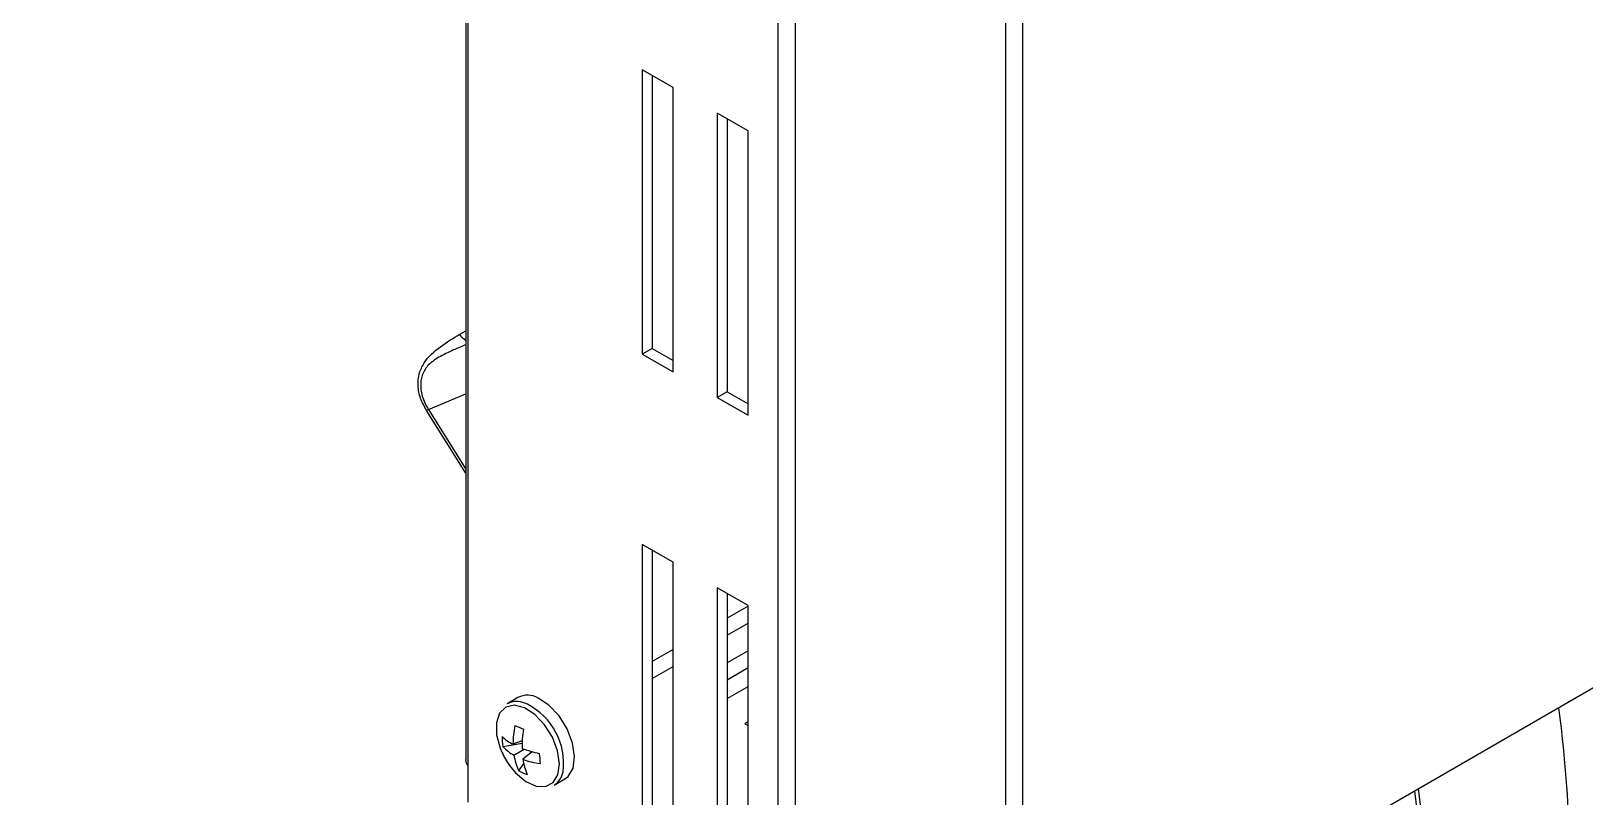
# Model space of a CAD drawing. Extents: x 17.3 to 113.1, y 4.8 to 84.5.
# Drawn here: x 25.37 to 29.837, y 10.349 to 12.55 of the extents above; entities that cross this region are included whole.
import ezdxf

# ---------------------------------------------------------------- set-up
doc = ezdxf.new("R2010")
doc.units = 0
doc.header["$MEASUREMENT"] = 0
doc.layers.add('OBJECT', color=7, linetype='CONTINUOUS')

msp = doc.modelspace()

# ---------------------------------------------------------------- linework, layer by layer
at = {"layer": 'OBJECT'}
for p, q in [((26.6197, 15.6376), (26.6197, 10.4566)), ((26.6249, 15.6621), (26.6249, 10.3341)), ((27.5176, 9.7167), (27.5176, 15.2487)), ((27.5671, 9.7048), (27.5671, 15.2369)), ((28.1716, 9.7048), (28.1716, 15.2369)), ((28.2211, 9.7167), (28.2211, 15.2487)), ((27.1269, 12.4384), (27.1269, 11.6219)), ((27.2153, 12.3874), (27.1269, 12.4384)), ((27.1552, 12.4221), (27.1552, 11.6382)), ((27.2153, 11.5708), (27.2153, 12.3874)), ((27.3426, 12.3139), (27.3426, 11.4974)), ((27.431, 12.2629), (27.3426, 12.3139)), ((27.3709, 12.2976), (27.3709, 11.5137)), ((27.431, 11.4463), (27.431, 12.2629)), ((26.6022, 11.6786), (26.6197, 11.6887)), ((27.1552, 11.6382), (27.1269, 11.6219)), ((27.1269, 11.6219), (27.2153, 11.5708)), ((27.1552, 11.6382), (27.2153, 11.6035)), ((26.5122, 11.4628), (26.6197, 11.5074)), ((27.3709, 11.5137), (27.3426, 11.4974)), ((27.3426, 11.4974), (27.431, 11.4463)), ((27.3709, 11.5137), (27.431, 11.479)), ((26.5122, 11.4628), (26.5069, 11.4597)), ((26.6197, 11.2795), (26.5069, 11.4597)), ((26.5122, 11.4628), (26.6197, 11.2912)), ((27.1269, 11.0748), (27.1269, 10.2582)), ((27.2153, 11.0238), (27.1269, 11.0748)), ((27.1552, 11.0584), (27.1552, 10.2746)), ((27.2153, 10.2072), (27.2153, 11.0238)), ((27.3426, 10.9503), (27.3426, 10.1337)), ((27.431, 10.8992), (27.3426, 10.9503)), ((28.2211, 9.7167), (30.4168, 10.9842)), ((27.3709, 10.9339), (27.3709, 10.1501)), ((27.431, 10.8975), (27.3709, 10.8628)), ((27.431, 10.0827), (27.431, 10.8992)), ((27.3709, 10.8138), (27.431, 10.8485)), ((27.2153, 10.773), (27.1552, 10.7383)), ((27.431, 10.7689), (27.3709, 10.7342)), ((27.1552, 10.6893), (27.2153, 10.724)), ((27.431, 10.7199), (27.3709, 10.6852)), ((26.7695, 10.6348), (26.7388, 10.6171)), ((27.3709, 10.6321), (27.431, 10.6668)), ((26.7965, 10.6155), (26.7892, 10.6185)), ((27.431, 10.5648), (27.4221, 10.5597)), ((27.4221, 10.5597), (27.431, 10.5546)), ((26.7261, 10.4941), (26.7811, 10.5038)), ((26.7814, 10.5104), (26.7552, 10.5005)), ((26.7579, 10.4691), (26.7869, 10.4865)), ((26.8102, 10.4791), (26.7837, 10.4573)), ((26.8059, 10.4756), (26.8086, 10.4796)), ((26.772, 10.4245), (26.7859, 10.4454)), ((26.8738, 10.3832), (26.9045, 10.401))]:
    msp.add_line(p, q, dxfattribs=at)
at = {"layer": 'OBJECT', "flags": 128}
for points in [[(26.9045, 10.401), (26.9135, 10.4078), (26.9279, 10.4317), (26.9324, 10.465), (26.9266, 10.504), (26.9111, 10.5445), (26.8876, 10.5821), (26.8586, 10.6128), (26.8272, 10.6332)], [(26.7884, 10.6051), (26.7595, 10.6127), (26.7347, 10.6074), (26.7168, 10.5901), (26.7076, 10.5624), (26.7082, 10.5275), (26.7185, 10.489), (26.7233, 10.4776)], [(26.7453, 10.4395), (26.7628, 10.4182), (26.792, 10.3936), (26.8218, 10.3799), (26.849, 10.3787), (26.8706, 10.3902), (26.8844, 10.413), (26.8887, 10.4447), (26.8832, 10.4819), (26.8684, 10.5206), (26.846, 10.5565), (26.8183, 10.5857), (26.7884, 10.6051), (26.7884, 10.6051)], [(26.6249, 10.4393), (26.6214, 10.4465), (26.6197, 10.4566)], [(26.7233, 10.4776), (26.7374, 10.4513), (26.7453, 10.4395)], [(29.3467, 10.3665), (29.3601, 10.2554), (29.362, 10.2364)], [(29.3578, 10.3729), (29.3653, 10.3125), (29.3741, 10.2295)]]:
    msp.add_lwpolyline(points, dxfattribs=at)
at = {"layer": 'OBJECT'}
for centre, radius, start, end in [((26.7969, 10.5826), 0.059, 59.0778, 117.7077), ((26.7654, 10.5671), 0.0566, 65.2024, 118.0264), ((26.7096, 10.4452), 0.1911, 352.9458, 62.9613), ((26.1293, 10.1219), 3.6646, 1.8937, 7.5932), ((27.0054, 10.5017), 0.2502, 167.7424, 180.2677), ((28.0287, 13.2886), 3.0135, 245.1213, 245.6251), ((27.0896, 10.4941), 0.3085, 170.7438, 181.011), ((26.8188, 10.6218), 0.137, 225.9773, 242.3493), ((26.8773, 10.5216), 0.1537, 179.3668, 190.3264), ((26.9245, 10.5684), 0.2208, 204.276, 215.7186), ((26.8169, 10.5771), 0.123, 222.4418, 241.3482), ((26.9143, 10.4939), 0.1583, 189.0105, 206.0147), ((26.8958, 10.7899), 0.3224, 249.151, 258.3889), ((26.9556, 10.4821), 0.1737, 188.2006, 203.2735), ((26.8686, 10.6916), 0.2492, 250.0762, 261.869), ((27.8901, 10.5492), 1.0619, 184.0547, 185.6385), ((26.8365, 10.5335), 0.1267, 239.3692, 251.3771), ((26.8422, 10.4319), 0.058, 302.9932, 349.8882)]:
    msp.add_arc(centre, radius, start, end, dxfattribs=at)
for points, knots in [([(22.5404, 11.0069), (22.886, 11.25), (23.5773, 11.7363), (24.6189, 12.4219), (25.6332, 13.0599), (26.3007, 13.45), (26.6197, 13.6364)], [0, 0, 0, 0, 0.255394, 0.510845, 0.766264, 1, 1, 1, 1]), ([(26.6197, 13.6136), (26.4516, 13.516), (26.0839, 13.3026), (25.5186, 12.9602), (24.9185, 12.5862), (24.3141, 12.1971), (23.7116, 11.7968), (23.1235, 11.395), (22.7398, 11.1233), (22.5515, 10.9901)], [0, 0, 0, 0, 0.123528, 0.270146, 0.415672, 0.565188, 0.715491, 0.860428, 1, 1, 1, 1]), ([(26.5069, 11.4597), (26.5005, 11.4711), (26.4876, 11.4941), (26.4808, 11.5312), (26.4841, 11.5667), (26.5034, 11.6075), (26.5455, 11.6444), (26.5833, 11.6672), (26.6022, 11.6786)], [0, 0, 0, 0, 0.125023, 0.25026, 0.372599, 0.500558, 0.750171, 1, 1, 1, 1]), ([(26.6197, 11.6603), (26.6182, 11.6613), (26.6119, 11.6655), (26.6064, 11.6729), (26.6022, 11.6786)], [0, 0, 0, 0, 0.232812, 1, 1, 1, 1]), ([(26.6197, 11.6488), (26.6091, 11.6442), (26.5844, 11.6336), (26.5469, 11.6163), (26.5128, 11.5946), (26.4964, 11.5695), (26.4905, 11.5483), (26.4893, 11.532), (26.491, 11.514), (26.4954, 11.4958), (26.5026, 11.478), (26.5093, 11.4674), (26.5122, 11.4628)], [0, 0, 0, 0, 0.132869, 0.308685, 0.478362, 0.608759, 0.668017, 0.739501, 0.797122, 0.869822, 0.943617, 1, 1, 1, 1])]:
    msp.add_open_spline(points, degree=3, knots=knots, dxfattribs=at)

doc.saveas('drawing.dxf')
